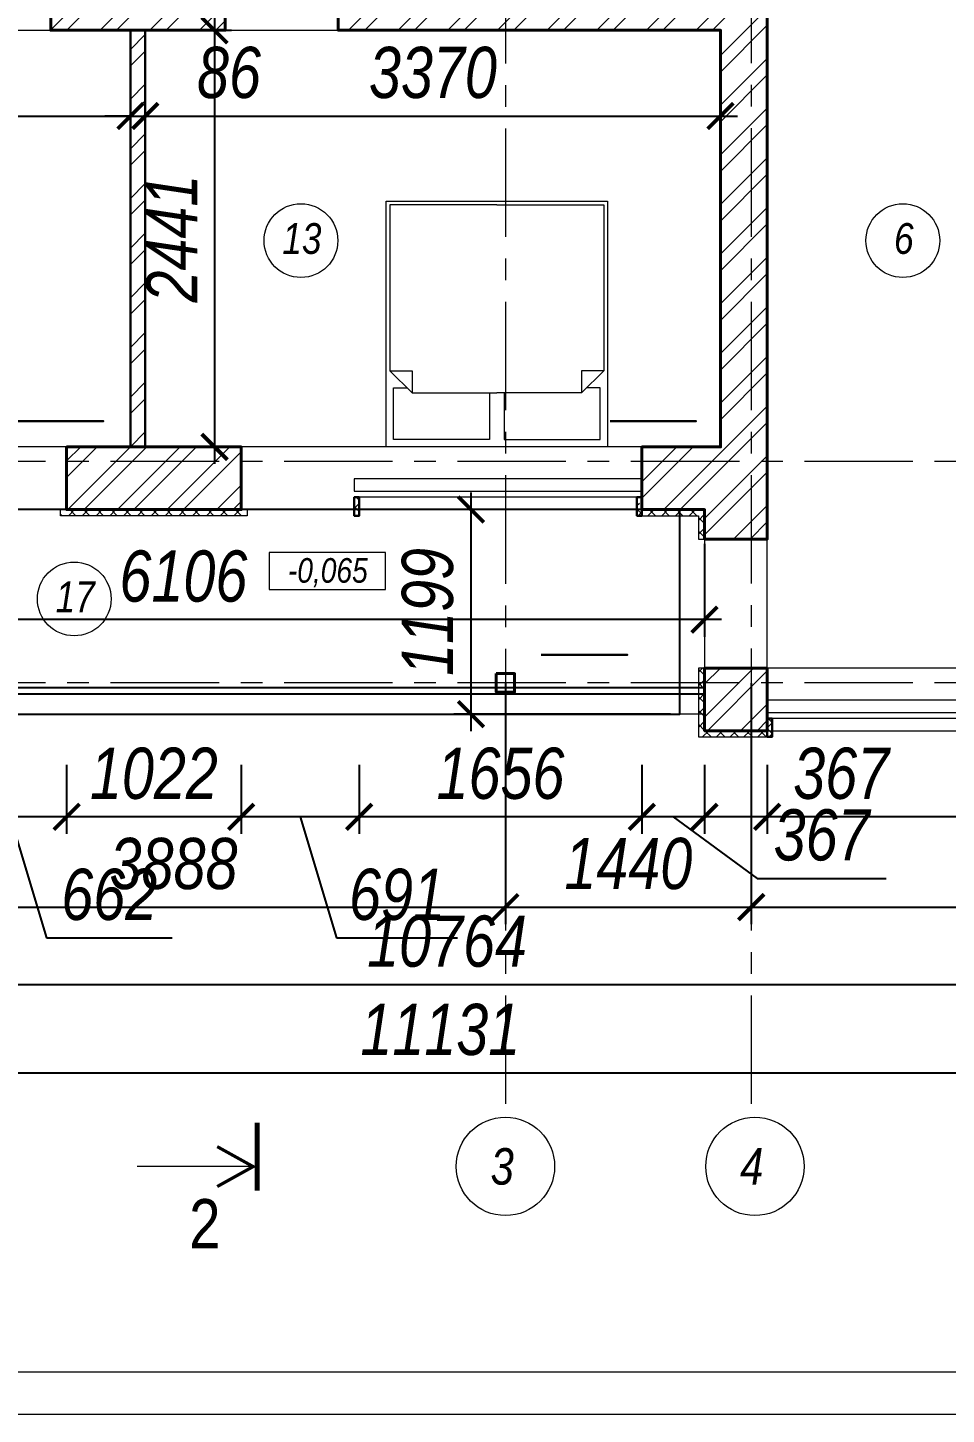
# Model space of a CAD drawing. Header units: millimetres. Extents: x 1582001 to 3303937, y 226471 to 491235.
# Drawn here: x 1701904 to 1707285, y 439948 to 448071 of the extents above; entities that cross this region are included whole.
import ezdxf
from ezdxf.enums import TextEntityAlignment as Align

# ---------------------------------------------------------------- set-up
doc = ezdxf.new("R2010")
doc.units = ezdxf.units.MM
doc.linetypes.add('CENTER', pattern=[50.8, 31.75, -6.35, 6.35, -6.35])
doc.linetypes.add('DASHDOT', pattern=[25.4, 12.7, -6.35, 0, -6.35])
doc.layers.get('Defpoints').update_dxf_attribs({"color": 255, "lineweight": 30})
doc.layers.add('900Сл Non-Print', color=235, linetype='Continuous', lineweight=5, plot=False)
for name, color, linetype, lineweight in [('Text', 212, 'Continuous', 25), ('Интерьер - Мебель_Ном_пера__1', 7, 'Continuous', 13), ('Кирпич', 253, 'Continuous', 9), ('Кровля', 232, 'Continuous', 25), ('Лестница', 74, 'Continuous', 25), ('Маркировка', 253, 'Continuous', 18), ('Оборудование', 89, 'Continuous', 9), ('Окна', 4, 'Continuous', 18), ('Оси', 251, 'CENTER', 9), ('Отметки', 123, 'Continuous', 18), ('Перегородки', 202, 'Continuous', 30), ('Площади', 201, 'Continuous', 13), ('Размеры', 7, 'Continuous', 18), ('Стены несущие', 7, 'Continuous', 40), ('СТОЙКИ', 26, 'Continuous', 40), ('Утеплитель', 145, 'Continuous', 9)]:
    doc.layers.add(name, color=color, linetype=linetype, lineweight=lineweight)
doc.styles.add('-АР-', font='ARIALN.TTF', dxfattribs={"width": 0.98, "height": 300})
doc.styles.add('GOST 2.304', font='ARIALNI.TTF', dxfattribs={"width": 0.98, "height": 300})
doc.styles.get("Standard").update_dxf_attribs({"font": 'ARIALNI.TTF', "height": 300})
doc.styles.add('style', font='ARIALNI.TTF', dxfattribs={"width": 0.98, "height": 300})
doc.styles.add('стиль1', font='ARIALNI.TTF', dxfattribs={"width": 0.98, "height": 300})
doc.dimstyles.new('М100', dxfattribs={"dimtxt": 600, "dimasz": 150, "dimexe": 100, "dimexo": 200, "dimgap": 100, "dimtad": 1, "dimdec": 0, "dimtxsty": 'style', "dimblk": 'ARCHTICK', "dimcen": 150, "dimdle": 100, "dimclrt": 256, "dimadec": 0, "dimazin": 0, "dimtfac": 1, "dimtdec": 0, "dimtmove": 1, "dimatfit": 3, "dimldrblk": 'NONE', "dimfxl": 0, "dimarcsym": 0})
pattern_1 = [(45, (-10215.04, -115358.71), (-44.90128, 44.90128), []), (135, (-10215.04, -115358.71), (-44.90128, -44.90128), [])]

# ---------------------------------------------------------------- blocks, each defined once
blk = doc.blocks.new('*U40')
at = {"layer": '900Сл Non-Print'}
blk.add_lwpolyline([(0, 0), (823, 0), (1570, 0), (2475, 0), (4560, 0), (4560, -891), (4560, -1338), (4560, -1710), (4560, -2200), (4560, -6740), (1683, -6740), (1050, -6740), (0, -6740), (0, -4290), (0, -2600), (0, -500), (0, -350), (0, -150), (0, 0)], dxfattribs=at)
at = {"layer": 'Кровля'}
blk.add_lwpolyline([(3639, -6500), (4339, -6500), (4339, -6500), (3639, -6500)], close=True, dxfattribs=at)
at = {"layer": 'Text', "flags": 2}
blk.add_attdef('ПЛОЩАДЬ', (3689, -6450), '', height=175, dxfattribs=at)
blk = doc.blocks.new('_ArchTick')
at = {"color": 0, "linetype": 'ByBlock', "const_width": 0.15}
blk.add_lwpolyline([(-0.5, -0.5), (0.5, 0.5)], dxfattribs=at)
blk = doc.blocks.new('*D2180')
at = {"layer": 'Defpoints', "color": 0, "lineweight": -3, "transparency": 16777216}
for p in [(1704702.6, 444431.9), (1706142.6, 444431.9), (1706142.6, 442919.9)]:
    blk.add_point(p, dxfattribs=at)
at = {"layer": 'Размеры', "color": 0, "lineweight": -2, "transparency": 16777216}
for p, q in [((1704702.6, 444231.9), (1704702.6, 442819.9)), ((1706142.6, 444231.9), (1706142.6, 442819.9)), ((1704602.6, 442919.9), (1706242.6, 442919.9))]:
    blk.add_line(p, q, dxfattribs=at)
at = {"layer": 'Размеры', "color": 0, "lineweight": -2, "transparency": 16777216, "xscale": 150, "yscale": 150, "zscale": 150, "rotation": 180}
blk.add_blockref('_ArchTick', (1704702.6, 442919.9), dxfattribs=at)
at = {"layer": 'Размеры', "color": 0, "lineweight": -2, "transparency": 16777216, "xscale": 150, "yscale": 150, "zscale": 150}
blk.add_blockref('_ArchTick', (1706142.6, 442919.9), dxfattribs=at)
at = {"layer": 'Размеры', "transparency": 16777216, "insert": (1705422.6, 443173), "char_height": 300, "attachment_point": 5, "style": 'style'}
blk.add_mtext('1440', dxfattribs=at)
blk = doc.blocks.new('_None')
blk = doc.blocks.new('*D2216')
at = {"layer": 'Defpoints', "color": 0, "lineweight": -3, "transparency": 16777216}
for p in [(1700814.6, 444712.7), (1704702.6, 444431.9), (1704702.6, 442919.9)]:
    blk.add_point(p, dxfattribs=at)
at = {"layer": 'Размеры', "color": 0, "lineweight": -2, "transparency": 16777216}
for p, q in [((1700814.6, 444512.7), (1700814.6, 442819.9)), ((1704702.6, 444231.9), (1704702.6, 442819.9)), ((1700714.6, 442919.9), (1704802.6, 442919.9))]:
    blk.add_line(p, q, dxfattribs=at)
at = {"layer": 'Размеры', "color": 0, "lineweight": -2, "transparency": 16777216, "xscale": 150, "yscale": 150, "zscale": 150, "rotation": 180}
blk.add_blockref('_ArchTick', (1700814.6, 442919.9), dxfattribs=at)
at = {"layer": 'Размеры', "color": 0, "lineweight": -2, "transparency": 16777216, "xscale": 150, "yscale": 150, "zscale": 150}
blk.add_blockref('_ArchTick', (1704702.6, 442919.9), dxfattribs=at)
at = {"layer": 'Размеры', "transparency": 16777216, "insert": (1702758.6, 443173), "char_height": 300, "attachment_point": 5, "style": 'style'}
blk.add_mtext('3888', dxfattribs=at)
blk = doc.blocks.new('*D2217')
at = {"layer": 'Defpoints', "color": 0, "lineweight": -3, "transparency": 16777216}
for p in [(1706142.6, 444431.9), (1709742.6, 444431.9), (1709742.6, 442919.9)]:
    blk.add_point(p, dxfattribs=at)
at = {"layer": 'Размеры', "color": 0, "lineweight": -2, "transparency": 16777216}
for p, q in [((1706142.6, 444231.9), (1706142.6, 442819.9)), ((1709742.6, 444231.9), (1709742.6, 442819.9)), ((1706042.6, 442919.9), (1709842.6, 442919.9))]:
    blk.add_line(p, q, dxfattribs=at)
at = {"layer": 'Размеры', "color": 0, "lineweight": -2, "transparency": 16777216, "xscale": 150, "yscale": 150, "zscale": 150, "rotation": 180}
blk.add_blockref('_ArchTick', (1706142.6, 442919.9), dxfattribs=at)
at = {"layer": 'Размеры', "color": 0, "lineweight": -2, "transparency": 16777216, "xscale": 150, "yscale": 150, "zscale": 150}
blk.add_blockref('_ArchTick', (1709742.6, 442919.9), dxfattribs=at)
at = {"layer": 'Размеры', "transparency": 16777216, "insert": (1707942.6, 443173), "char_height": 300, "attachment_point": 5, "style": 'style'}
blk.add_mtext('3600', dxfattribs=at)
blk = doc.blocks.new('*D2218')
at = {"layer": 'Defpoints', "color": 0, "lineweight": -3, "transparency": 16777216}
for p in [(1698978.6, 444431.9), (1709742.6, 444431.9), (1698978.6, 442464.9)]:
    blk.add_point(p, dxfattribs=at)
at = {"layer": 'Размеры', "color": 0, "lineweight": -2, "transparency": 16777216}
for p, q in [((1698978.6, 444231.9), (1698978.6, 442364.9)), ((1709742.6, 444231.9), (1709742.6, 442364.9)), ((1709842.6, 442464.9), (1698878.6, 442464.9))]:
    blk.add_line(p, q, dxfattribs=at)
at = {"layer": 'Размеры', "color": 0, "lineweight": -2, "transparency": 16777216, "xscale": 150, "yscale": 150, "zscale": 150, "rotation": 180}
blk.add_blockref('_ArchTick', (1698978.6, 442464.9), dxfattribs=at)
at = {"layer": 'Размеры', "color": 0, "lineweight": -2, "transparency": 16777216, "xscale": 150, "yscale": 150, "zscale": 150}
blk.add_blockref('_ArchTick', (1709742.6, 442464.9), dxfattribs=at)
at = {"layer": 'Размеры', "transparency": 16777216, "insert": (1704360.6, 442718.1), "char_height": 300, "attachment_point": 5, "style": 'style'}
blk.add_mtext('10764', dxfattribs=at)
blk = doc.blocks.new('*D2220')
at = {"layer": 'Defpoints', "color": 0, "lineweight": -3, "transparency": 16777216}
for p in [(1698755.4, 444431.9), (1709886.6, 443952.5), (1709886.6, 441947.8)]:
    blk.add_point(p, dxfattribs=at)
at = {"layer": 'Размеры', "color": 0, "lineweight": -2, "transparency": 16777216}
for p, q in [((1698755.4, 444231.9), (1698755.4, 441847.8)), ((1709886.6, 443752.5), (1709886.6, 441847.8)), ((1698655.4, 441947.8), (1709986.6, 441947.8))]:
    blk.add_line(p, q, dxfattribs=at)
at = {"layer": 'Размеры', "color": 0, "lineweight": -2, "transparency": 16777216, "xscale": 150, "yscale": 150, "zscale": 150, "rotation": 180}
blk.add_blockref('_ArchTick', (1698755.4, 441947.8), dxfattribs=at)
at = {"layer": 'Размеры', "color": 0, "lineweight": -2, "transparency": 16777216, "xscale": 150, "yscale": 150, "zscale": 150}
blk.add_blockref('_ArchTick', (1709886.6, 441947.8), dxfattribs=at)
at = {"layer": 'Размеры', "transparency": 16777216, "insert": (1704321, 442200.9), "char_height": 300, "attachment_point": 5, "style": 'style'}
blk.add_mtext('11131', dxfattribs=at)
blk = doc.blocks.new('*U12')
h = blk.add_hatch()
h.set_pattern_fill('ANSI37', color=256, scale=20, angle=360, style=0)
h.set_pattern_definition(pattern_1)
h.paths.add_polyline_path([(40, -50), (40, 50), (0, 50), (0, -50)])
h = blk.add_hatch()
h.set_pattern_fill('ANSI37', color=256, scale=20, angle=360, style=0)
h.set_pattern_definition([(45, (-8475.04, -115358.71), (-44.90128, 44.90128), []), (135, (-8475.04, -115358.71), (-44.90128, -44.90128), [])])
h.paths.add_polyline_path([(2300, -50), (2340, -50), (2340, 100), (2300, 100)])
for points in [[(0, 250), (2340, 250), (2340, 150), (0, 150)], [(0, 100), (2340, 100), (2340, 0), (0, 0)]]:
    blk.add_lwpolyline(points, close=True)
at = {"layer": 'Утеплитель', "lineweight": 30}
for points in [[(0, 100), (40, 100), (40, -50), (0, -50)], [(2300, 100), (2340, 100), (2340, -50), (2300, -50)]]:
    blk.add_lwpolyline(points, close=True, dxfattribs=at)
blk = doc.blocks.new('*U13')
h = blk.add_hatch()
h.set_pattern_fill('ANSI37', color=256, scale=20, angle=360, style=0)
h.set_pattern_definition(pattern_1)
h.paths.add_polyline_path([(40, -50), (40, 50), (0, 50), (0, -50)])
h = blk.add_hatch()
h.set_pattern_fill('ANSI37', color=256, scale=20, angle=360, style=0)
h.set_pattern_definition([(45, (-6255.04, -115358.71), (-44.90128, 44.90128), []), (135, (-6255.04, -115358.71), (-44.90128, -44.90128), [])])
h.paths.add_polyline_path([(4520, -50), (4560, -50), (4560, 100), (4520, 100)])
for points in [[(0, 250), (4560, 250), (4560, 150), (0, 150)], [(0, 100), (4560, 100), (4560, 0), (0, 0)]]:
    blk.add_lwpolyline(points, close=True)
at = {"layer": 'Утеплитель', "lineweight": 30}
for points in [[(0, 100), (40, 100), (40, -50), (0, -50)], [(4520, 100), (4560, 100), (4560, -50), (4520, -50)]]:
    blk.add_lwpolyline(points, close=True, dxfattribs=at)
blk = doc.blocks.new('*D2232')
at = {"layer": 'Defpoints', "color": 0, "lineweight": -3, "transparency": 16777216}
for p in [(1706236.2, 443952.5), (1709519.4, 443952.5), (1706236.2, 443448.5)]:
    blk.add_point(p, dxfattribs=at)
at = {"layer": 'Размеры', "color": 0, "lineweight": -2, "transparency": 16777216}
for p, q in [((1706236.2, 443752.5), (1706236.2, 443348.5)), ((1709519.4, 443752.5), (1709519.4, 443348.5)), ((1709619.4, 443448.5), (1706136.2, 443448.5))]:
    blk.add_line(p, q, dxfattribs=at)
at = {"layer": 'Размеры', "color": 0, "lineweight": -2, "transparency": 16777216, "xscale": 150, "yscale": 150, "zscale": 150, "rotation": 180}
blk.add_blockref('_ArchTick', (1706236.2, 443448.5), dxfattribs=at)
at = {"layer": 'Размеры', "color": 0, "lineweight": -2, "transparency": 16777216, "xscale": 150, "yscale": 150, "zscale": 150}
blk.add_blockref('_ArchTick', (1709519.4, 443448.5), dxfattribs=at)
at = {"layer": 'Размеры', "transparency": 16777216, "insert": (1707877.8, 443701.7), "char_height": 300, "attachment_point": 5, "style": 'style'}
blk.add_mtext('3283', dxfattribs=at)
blk = doc.blocks.new('*D2233')
at = {"layer": 'Defpoints', "color": 0, "lineweight": -3, "transparency": 16777216}
for p in [(1705869, 443952.5), (1706236.2, 443952.5), (1705869, 443448.5)]:
    blk.add_point(p, dxfattribs=at)
at = {"layer": 'Размеры', "color": 0, "lineweight": -2, "transparency": 16777216}
for p, q in [((1705869, 443752.5), (1705869, 443348.5)), ((1706236.2, 443752.5), (1706236.2, 443348.5)), ((1706336.2, 443448.5), (1705769, 443448.5))]:
    blk.add_line(p, q, dxfattribs=at)
at = {"layer": 'Размеры', "color": 0, "lineweight": -2, "transparency": 16777216, "xscale": 150, "yscale": 150, "zscale": 150, "rotation": 180}
blk.add_blockref('_ArchTick', (1705869, 443448.5), dxfattribs=at)
at = {"layer": 'Размеры', "color": 0, "lineweight": -2, "transparency": 16777216, "xscale": 150, "yscale": 150, "zscale": 150}
blk.add_blockref('_ArchTick', (1706236.2, 443448.5), dxfattribs=at)
at = {"layer": 'Размеры', "transparency": 16777216, "insert": (1706669.5, 443701.7), "char_height": 300, "attachment_point": 5, "style": 'style'}
blk.add_mtext('367', dxfattribs=at)
blk = doc.blocks.new('*D2234')
at = {"layer": 'Defpoints', "color": 0, "lineweight": -3, "transparency": 16777216}
for p in [(1705501.8, 443952.5), (1705869, 443952.5), (1705501.8, 443448.5)]:
    blk.add_point(p, dxfattribs=at)
at = {"layer": 'Размеры', "color": 0, "lineweight": -2, "transparency": 16777216}
for p, q in [((1705501.8, 443752.5), (1705501.8, 443348.5)), ((1705869, 443752.5), (1705869, 443348.5)), ((1705969, 443448.5), (1705401.8, 443448.5)), ((1705685.4, 443448.5), (1706176.4, 443087.5)), ((1706176.4, 443087.5), (1706933.3, 443087.5))]:
    blk.add_line(p, q, dxfattribs=at)
at = {"layer": 'Размеры', "color": 0, "lineweight": -2, "transparency": 16777216, "xscale": 150, "yscale": 150, "zscale": 150, "rotation": 180}
blk.add_blockref('_ArchTick', (1705501.8, 443448.5), dxfattribs=at)
at = {"layer": 'Размеры', "color": 0, "lineweight": -2, "transparency": 16777216, "xscale": 150, "yscale": 150, "zscale": 150}
blk.add_blockref('_ArchTick', (1705869, 443448.5), dxfattribs=at)
at = {"layer": 'Размеры', "transparency": 16777216, "insert": (1706554.9, 443340.7), "char_height": 300, "attachment_point": 5, "style": 'style'}
blk.add_mtext('367', dxfattribs=at)
blk = doc.blocks.new('*D2192')
at = {"layer": 'Defpoints', "color": 0, "lineweight": -3, "transparency": 16777216}
for p in [(1703845.8, 443952.5), (1705501.8, 443952.5), (1703845.8, 443448.5)]:
    blk.add_point(p, dxfattribs=at)
at = {"layer": 'Размеры', "color": 0, "lineweight": -2, "transparency": 16777216}
for p, q in [((1703845.8, 443752.5), (1703845.8, 443348.5)), ((1705501.8, 443752.5), (1705501.8, 443348.5)), ((1705601.8, 443448.5), (1703745.8, 443448.5))]:
    blk.add_line(p, q, dxfattribs=at)
at = {"layer": 'Размеры', "color": 0, "lineweight": -2, "transparency": 16777216, "xscale": 150, "yscale": 150, "zscale": 150, "rotation": 180}
blk.add_blockref('_ArchTick', (1703845.8, 443448.5), dxfattribs=at)
at = {"layer": 'Размеры', "color": 0, "lineweight": -2, "transparency": 16777216, "xscale": 150, "yscale": 150, "zscale": 150}
blk.add_blockref('_ArchTick', (1705501.8, 443448.5), dxfattribs=at)
at = {"layer": 'Размеры', "transparency": 16777216, "insert": (1704673.8, 443701.7), "char_height": 300, "attachment_point": 5, "style": 'style'}
blk.add_mtext('1656', dxfattribs=at)
blk = doc.blocks.new('*D2235')
at = {"layer": 'Defpoints', "color": 0, "lineweight": -3, "transparency": 16777216}
for p in [(1703154.6, 443952.5), (1703845.8, 443952.5), (1703154.6, 443448.5)]:
    blk.add_point(p, dxfattribs=at)
at = {"layer": 'Размеры', "color": 0, "lineweight": -2, "transparency": 16777216}
for p, q in [((1703154.6, 443752.5), (1703154.6, 443348.5)), ((1703845.8, 443752.5), (1703845.8, 443348.5)), ((1703945.8, 443448.5), (1703054.6, 443448.5)), ((1703500.2, 443448.5), (1703713.1, 442739)), ((1703713.1, 442739), (1704421.7, 442739))]:
    blk.add_line(p, q, dxfattribs=at)
at = {"layer": 'Размеры', "color": 0, "lineweight": -2, "transparency": 16777216, "xscale": 150, "yscale": 150, "zscale": 150, "rotation": 180}
blk.add_blockref('_ArchTick', (1703154.6, 443448.5), dxfattribs=at)
at = {"layer": 'Размеры', "color": 0, "lineweight": -2, "transparency": 16777216, "xscale": 150, "yscale": 150, "zscale": 150}
blk.add_blockref('_ArchTick', (1703845.8, 443448.5), dxfattribs=at)
at = {"layer": 'Размеры', "transparency": 16777216, "insert": (1704067.4, 442992.2), "char_height": 300, "attachment_point": 5, "style": 'style'}
blk.add_mtext('691', dxfattribs=at)
blk = doc.blocks.new('*D2193')
at = {"layer": 'Defpoints', "color": 0, "lineweight": -3, "transparency": 16777216}
for p in [(1702132.2, 443952.5), (1703154.6, 443952.5), (1702132.2, 443448.5)]:
    blk.add_point(p, dxfattribs=at)
at = {"layer": 'Размеры', "color": 0, "lineweight": -2, "transparency": 16777216}
for p, q in [((1702132.2, 443752.5), (1702132.2, 443348.5)), ((1703154.6, 443752.5), (1703154.6, 443348.5)), ((1703254.6, 443448.5), (1702032.2, 443448.5))]:
    blk.add_line(p, q, dxfattribs=at)
at = {"layer": 'Размеры', "color": 0, "lineweight": -2, "transparency": 16777216, "xscale": 150, "yscale": 150, "zscale": 150, "rotation": 180}
blk.add_blockref('_ArchTick', (1702132.2, 443448.5), dxfattribs=at)
at = {"layer": 'Размеры', "color": 0, "lineweight": -2, "transparency": 16777216, "xscale": 150, "yscale": 150, "zscale": 150}
blk.add_blockref('_ArchTick', (1703154.6, 443448.5), dxfattribs=at)
at = {"layer": 'Размеры', "transparency": 16777216, "insert": (1702643.4, 443701.7), "char_height": 300, "attachment_point": 5, "style": 'style'}
blk.add_mtext('1022', dxfattribs=at)
blk = doc.blocks.new('*D2236')
at = {"layer": 'Defpoints', "color": 0, "lineweight": -3, "transparency": 16777216}
for p in [(1701469.8, 443952.5), (1702132.2, 443952.5), (1701469.8, 443448.5)]:
    blk.add_point(p, dxfattribs=at)
at = {"layer": 'Размеры', "color": 0, "lineweight": -2, "transparency": 16777216}
for p, q in [((1701469.8, 443752.5), (1701469.8, 443348.5)), ((1702132.2, 443752.5), (1702132.2, 443348.5)), ((1702232.2, 443448.5), (1701369.8, 443448.5)), ((1701801, 443448.5), (1702013.9, 442739)), ((1702013.9, 442739), (1702749.7, 442739))]:
    blk.add_line(p, q, dxfattribs=at)
at = {"layer": 'Размеры', "color": 0, "lineweight": -2, "transparency": 16777216, "xscale": 150, "yscale": 150, "zscale": 150, "rotation": 180}
blk.add_blockref('_ArchTick', (1701469.8, 443448.5), dxfattribs=at)
at = {"layer": 'Размеры', "color": 0, "lineweight": -2, "transparency": 16777216, "xscale": 150, "yscale": 150, "zscale": 150}
blk.add_blockref('_ArchTick', (1702132.2, 443448.5), dxfattribs=at)
at = {"layer": 'Размеры', "transparency": 16777216, "insert": (1702381.8, 442992.2), "char_height": 300, "attachment_point": 5, "style": 'style'}
blk.add_mtext('662', dxfattribs=at)
blk = doc.blocks.new('R-L')
at = {"color": 0, "linetype": 'Continuous'}
blk.add_line((0, 0), (0, -15), dxfattribs=at)
for points, const_width in [([(-3, 0), (5.5, 0)], 0.6), ([(-2.5, -5), (0, -0.5), (2.5, -5)], 0.4)]:
    blk.add_lwpolyline(points, dxfattribs=dict(at, const_width=const_width))
blk = doc.blocks.new('*U41')
at = {"layer": '900Сл Non-Print'}
blk.add_lwpolyline([(0, 0), (823, 0), (1130, 0), (1440, 0), (1635, 0), (1830, 0), (4700, 0), (4700, -411), (4700, -2220), (4700, -3390), (3068, -3390), (2109, -3390), (1411, -3390), (385, -3390), (0, -3390), (0, -500), (0, -350), (0, -150), (0, 0)], dxfattribs=at)
at = {"layer": 'Кровля'}
blk.add_lwpolyline([(3781, -3180), (4481, -3180), (4481, -3180), (3781, -3180)], close=True, dxfattribs=at)
at = {"layer": 'Text', "flags": 2}
blk.add_attdef('ПЛОЩАДЬ', (3831, -3130), '', height=175, dxfattribs=at)
blk = doc.blocks.new('*U42')
at = {"layer": '900Сл Non-Print'}
blk.add_lwpolyline([(0, 0), (823, 0), (1130, 0), (1440, 0), (1635, 0), (1830, 0), (4680, 0), (4680, -411), (4680, -2220), (4680, -3390), (3068, -3390), (2109, -3390), (1411, -3390), (385, -3390), (0, -3390), (0, -500), (0, -350), (0, -150), (0, 0)], dxfattribs=at)
at = {"layer": 'Кровля'}
blk.add_lwpolyline([(3781, -3180), (4481, -3180), (4481, -3180), (3781, -3180)], close=True, dxfattribs=at)
at = {"layer": 'Text', "flags": 2}
blk.add_attdef('ПЛОЩАДЬ', (3831, -3130), '', height=175, dxfattribs=at)
blk = doc.blocks.new('*U45')
at = {"layer": '900Сл Non-Print'}
blk.add_lwpolyline([(0, 0), (823, 0), (1130, 0), (1440, 0), (1635, 0), (1830, 0), (3910, 0), (8480, 0), (8480, -240), (8480, -1665), (2170, -1665), (1440, -1665), (1050, -1665), (1050, -1500), (0, -1500), (0, -500), (0, -350), (0, -150), (0, 0)], dxfattribs=at)
at = {"layer": 'Кровля'}
blk.add_lwpolyline([(7152, -1183), (7852, -1183), (7852, -1183), (7152, -1183)], close=True, dxfattribs=at)
at = {"layer": 'Text', "flags": 2}
blk.add_attdef('ПЛОЩАДЬ', (7202, -1133), '', height=175, dxfattribs=at)
blk = doc.blocks.new('Кровать двуспальная 02 11')
at = {"layer": 'Интерьер - Мебель_Ном_пера__1', "linetype": 'Continuous'}
for p, q in [((1800, 2000), (0, 2000)), ((0, 2000), (0, 0)), ((840, 1940), (60, 1940)), ((60, 1940), (60, 1520)), ((840, 1560), (840, 1940)), ((960, 1560), (960, 1940)), ((960, 1940), (1740, 1940)), ((1740, 1940), (1740, 1520)), ((1800, 0), (1800, 2000)), ((210, 1560), (30, 1380)), ((60, 1520), (170, 1520)), ((210, 1380), (210, 1560)), ((210, 1560), (900, 1560)), ((1590, 1560), (900, 1560)), ((1590, 1380), (1590, 1560)), ((1590, 1560), (1770, 1380)), ((1740, 1520), (1630, 1520)), ((30, 30), (30, 1380)), ((30, 1380), (210, 1380)), ((1770, 1380), (1590, 1380)), ((1770, 30), (1770, 1380)), ((0, 0), (1800, 0)), ((900, 30), (30, 30)), ((900, 30), (1770, 30))]:
    blk.add_line(p, q, dxfattribs=at)
blk = doc.blocks.new('*D2286')
at = {"layer": 'Defpoints', "color": 0, "lineweight": -3, "transparency": 16777216}
for p in [(1699122.6, 448056.5), (1702506.6, 448056.5), (1702506.6, 447554.2)]:
    blk.add_point(p, dxfattribs=at)
at = {"layer": 'Размеры', "color": 0, "lineweight": -2, "transparency": 16777216}
for p, q in [((1699122.6, 447856.5), (1699122.6, 447454.2)), ((1702506.6, 447856.5), (1702506.6, 447454.2)), ((1699022.6, 447554.2), (1702606.6, 447554.2))]:
    blk.add_line(p, q, dxfattribs=at)
at = {"layer": 'Размеры', "color": 0, "lineweight": -2, "transparency": 16777216, "xscale": 150, "yscale": 150, "zscale": 150, "rotation": 180}
blk.add_blockref('_ArchTick', (1699122.6, 447554.2), dxfattribs=at)
at = {"layer": 'Размеры', "color": 0, "lineweight": -2, "transparency": 16777216, "xscale": 150, "yscale": 150, "zscale": 150}
blk.add_blockref('_ArchTick', (1702506.6, 447554.2), dxfattribs=at)
at = {"layer": 'Размеры', "transparency": 16777216, "insert": (1700675.8, 447807.4), "char_height": 300, "attachment_point": 5, "style": 'style'}
blk.add_mtext('3384', dxfattribs=at)
blk = doc.blocks.new('*D2287')
at = {"layer": 'Defpoints', "color": 0, "lineweight": -3, "transparency": 16777216}
for p in [(1702506.6, 448056.5), (1702593, 448056.5), (1702593, 447554.2)]:
    blk.add_point(p, dxfattribs=at)
at = {"layer": 'Размеры', "color": 0, "lineweight": -2, "transparency": 16777216}
for p, q in [((1702506.6, 447856.5), (1702506.6, 447454.2)), ((1702593, 447856.5), (1702593, 447454.2)), ((1702506.6, 447554.2), (1702356.6, 447554.2)), ((1702506.6, 447554.2), (1702593, 447554.2)), ((1702593, 447554.2), (1702743, 447554.2))]:
    blk.add_line(p, q, dxfattribs=at)
at = {"layer": 'Размеры', "color": 0, "lineweight": -2, "transparency": 16777216, "xscale": 150, "yscale": 150, "zscale": 150}
blk.add_blockref('_ArchTick', (1702506.6, 447554.2), dxfattribs=at)
at = {"layer": 'Размеры', "color": 0, "lineweight": -2, "transparency": 16777216, "xscale": 150, "yscale": 150, "zscale": 150, "rotation": 180}
blk.add_blockref('_ArchTick', (1702593, 447554.2), dxfattribs=at)
at = {"layer": 'Размеры', "transparency": 16777216, "insert": (1703083.2, 447807.4), "char_height": 300, "attachment_point": 5, "style": 'style'}
blk.add_mtext('86', dxfattribs=at)
blk = doc.blocks.new('*D2288')
at = {"layer": 'Defpoints', "color": 0, "lineweight": -3, "transparency": 16777216}
for p in [(1702593, 448056.5), (1705962.6, 448056.5), (1705962.6, 447554.2)]:
    blk.add_point(p, dxfattribs=at)
at = {"layer": 'Размеры', "color": 0, "lineweight": -2, "transparency": 16777216}
for p, q in [((1702593, 447856.5), (1702593, 447454.2)), ((1705962.6, 447856.5), (1705962.6, 447454.2)), ((1702493, 447554.2), (1706062.6, 447554.2))]:
    blk.add_line(p, q, dxfattribs=at)
at = {"layer": 'Размеры', "color": 0, "lineweight": -2, "transparency": 16777216, "xscale": 150, "yscale": 150, "zscale": 150, "rotation": 180}
blk.add_blockref('_ArchTick', (1702593, 447554.2), dxfattribs=at)
at = {"layer": 'Размеры', "color": 0, "lineweight": -2, "transparency": 16777216, "xscale": 150, "yscale": 150, "zscale": 150}
blk.add_blockref('_ArchTick', (1705962.6, 447554.2), dxfattribs=at)
at = {"layer": 'Размеры', "transparency": 16777216, "insert": (1704277.8, 447807.4), "char_height": 300, "attachment_point": 5, "style": 'style'}
blk.add_mtext('3370', dxfattribs=at)
blk = doc.blocks.new('*D2297')
at = {"layer": 'Defpoints', "color": 0, "lineweight": -3, "transparency": 16777216}
for p in [(1702593, 448056.5), (1702593, 445615.7), (1702998.6, 445615.7)]:
    blk.add_point(p, dxfattribs=at)
at = {"layer": 'Размеры', "color": 0, "lineweight": -2, "transparency": 16777216}
for p, q in [((1702998.6, 448156.5), (1702998.6, 445515.7)), ((1702793, 448056.5), (1703098.6, 448056.5)), ((1702793, 445615.7), (1703098.6, 445615.7))]:
    blk.add_line(p, q, dxfattribs=at)
at = {"layer": 'Размеры', "color": 0, "lineweight": -2, "transparency": 16777216, "xscale": 150, "yscale": 150, "zscale": 150}
for p, rotation in [((1702998.6, 448056.5), 90), ((1702998.6, 445615.7), 270)]:
    blk.add_blockref('_ArchTick', p, dxfattribs=dict(at, rotation=rotation))
at = {"layer": 'Размеры', "transparency": 16777216, "insert": (1702748, 446836.1), "char_height": 300, "attachment_point": 5, "rotation": 90, "style": 'style'}
blk.add_mtext('2441', dxfattribs=at)
blk = doc.blocks.new('*D2213')
at = {"layer": 'Defpoints', "color": 0, "lineweight": -3, "transparency": 16777216}
for p in [(1699763.4, 445248.5), (1705869, 445248.5), (1699763.4, 444603.8)]:
    blk.add_point(p, dxfattribs=at)
at = {"layer": 'Размеры', "color": 0, "lineweight": -2, "transparency": 16777216}
for p, q in [((1699763.4, 445048.5), (1699763.4, 444503.8)), ((1705869, 445048.5), (1705869, 444503.8)), ((1705969, 444603.8), (1699663.4, 444603.8))]:
    blk.add_line(p, q, dxfattribs=at)
at = {"layer": 'Размеры', "color": 0, "lineweight": -2, "transparency": 16777216, "xscale": 150, "yscale": 150, "zscale": 150, "rotation": 180}
blk.add_blockref('_ArchTick', (1699763.4, 444603.8), dxfattribs=at)
at = {"layer": 'Размеры', "color": 0, "lineweight": -2, "transparency": 16777216, "xscale": 150, "yscale": 150, "zscale": 150}
blk.add_blockref('_ArchTick', (1705869, 444603.8), dxfattribs=at)
at = {"layer": 'Размеры', "transparency": 16777216, "insert": (1702816.2, 444857), "char_height": 300, "attachment_point": 5, "style": 'style'}
blk.add_mtext('6106', dxfattribs=at)
blk = doc.blocks.new('*D2214')
at = {"layer": 'Defpoints', "color": 0, "lineweight": -3, "transparency": 16777216}
for p in [(1705869, 445248.5), (1704500.9, 444049.7), (1705869, 444049.7)]:
    blk.add_point(p, dxfattribs=at)
at = {"layer": 'Размеры', "color": 0, "lineweight": -2, "transparency": 16777216}
for p, q in [((1704500.9, 445348.5), (1704500.9, 443949.7)), ((1705669, 445248.5), (1704400.9, 445248.5)), ((1705669, 444049.7), (1704400.9, 444049.7))]:
    blk.add_line(p, q, dxfattribs=at)
at = {"layer": 'Размеры', "color": 0, "lineweight": -2, "transparency": 16777216, "xscale": 150, "yscale": 150, "zscale": 150}
for p, rotation in [((1704500.9, 445248.5), 90), ((1704500.9, 444049.7), 270)]:
    blk.add_blockref('_ArchTick', p, dxfattribs=dict(at, rotation=rotation))
at = {"layer": 'Размеры', "transparency": 16777216, "insert": (1704247.7, 444649.1), "char_height": 300, "attachment_point": 5, "rotation": 90, "style": 'style'}
blk.add_mtext('1199', dxfattribs=at)

msp = doc.modelspace()

# ---------------------------------------------------------------- hatches: boundary and pattern name
at = {"layer": 'Кирпич'}
h = msp.add_hatch(dxfattribs=at)
h.set_pattern_fill('ANSI32', color=256, scale=21.6, style=0)
h.set_pattern_definition([(45, (651821.04, 235806.46), (-145.48015, 145.48015), []), (45, (651918.03, 235806.46), (-145.48015, 145.48015), [])])
h.paths.add_polyline_path([(1700533.8, 450209.3), (1700533.8, 450256.1), (1700901, 450256.1), (1700901, 449842.1), (1699122.6, 449842.1), (1699122.6, 448330.1), (1701376.2, 448330.1), (1701376.2, 448056.5), (1699122.6, 448056.5), (1699122.6, 445615.7), (1699785, 445615.7), (1699785, 445248.5), (1698755.4, 445248.5), (1698755.4, 450209.3)])
h.paths.add_polyline_path([(1700901, 449093.3), (1700814.6, 449093.3), (1700814.6, 449842.1), (1700901, 449842.1), (1700901, 449266.1), (1703716.2, 449266.1), (1703716.2, 450115.7), (1703802.6, 450115.7), (1703802.6, 449179.7), (1700901, 449179.7)])
h.paths.add_polyline_path([(1702038.6, 448330.1), (1703061, 448330.1), (1703061, 448056.5), (1702038.6, 448056.5)])
h.paths.add_polyline_path([(1702506.6, 448056.5), (1702593, 448056.5), (1702593, 445615.7), (1702506.6, 445615.7)])
h.paths.add_polyline_path([(1702132.2, 445615.7), (1703154.6, 445615.7), (1703154.6, 445248.5), (1702132.2, 445248.5)])
h.paths.add_polyline_path([(1705962.6, 448416.5), (1706236.2, 448416.5), (1706236.2, 445075.7), (1705869, 445075.7), (1705869, 445248.5), (1705501.8, 445248.5), (1705501.8, 445615.7), (1705962.6, 445615.7), (1705962.6, 448056.5), (1703723.4, 448056.5), (1703723.4, 448330.1), (1705962.6, 448330.1)])
h.paths.add_polyline_path([(1706236.2, 444319.7), (1705869, 444319.7), (1705869, 443952.5), (1706236.2, 443952.5)])
h.paths.add_polyline_path([(1705962.6, 450382.1), (1706236.2, 450382.1), (1706236.2, 449446.1), (1709519.4, 449446.1), (1709519.4, 450288.5), (1709886.6, 450288.5), (1709886.6, 447602.9), (1709519.4, 447602.9), (1709519.4, 449172.8), (1706236.2, 449172.8), (1706236.2, 449078.9), (1705962.6, 449078.9)])
h.paths.add_polyline_path([(1709519.4, 445910.9), (1709886.6, 445910.9), (1709886.6, 443952.5), (1709519.4, 443952.5)])
h.paths.add_polyline_path([(1705962.6, 451973.3), (1706236.2, 451973.3), (1706236.2, 451044.5), (1705962.6, 451044.5)])
h.paths.add_polyline_path([(1707085.8, 452729.3), (1707085.8, 451973.3), (1706236.2, 451973.3), (1706236.2, 451886.9), (1707733.8, 451886.9), (1707733.8, 451973.3), (1707172.2, 451973.3), (1707172.2, 452729.3)])
h.paths.add_polyline_path([(1709519.4, 453758.9), (1709886.6, 453758.9), (1709886.6, 451886.9), (1709519.4, 451886.9), (1709519.4, 452729.3), (1706992.2, 452729.3), (1706992.2, 453002.9), (1709519.4, 453002.9)])
h.paths.add_polyline_path([(1708864.2, 451973.3), (1709519.4, 451973.3), (1709519.4, 451886.9), (1708864.2, 451886.9)], flags=17)
h.paths.add_polyline_path([(1702312.2, 451145.3), (1702593, 451145.3), (1702593, 452729.3), (1702679.4, 452729.3), (1702679.4, 451145.3), (1702960.2, 451145.3), (1702960.2, 451058.9), (1702312.2, 451058.9)], flags=16)
h.paths.add_polyline_path([(1704465, 452729.3), (1704551.4, 452729.3), (1704551.4, 451058.9), (1703802.6, 451058.9), (1703802.6, 450778.1), (1703716.2, 450778.1), (1703716.2, 451058.9), (1703622.6, 451058.9), (1703622.6, 451145.3), (1704465, 451145.3)])
h.paths.add_polyline_path([(1700533.8, 453931.7), (1700901, 453931.7), (1700901, 453002.9), (1704465, 453002.9), (1704465, 453190.1), (1704645, 453190.1), (1704645, 453002.9), (1704925.8, 453002.9), (1704925.8, 452729.3), (1700901, 452729.3), (1700901, 451012.1), (1700533.8, 451012.1)])
h.paths.add_polyline_path([(1700901, 454687.7), (1700533.8, 454687.7), (1700533.8, 455242.1), (1701275.4, 455242.1), (1701275.4, 454874.9), (1700901, 454874.9)])
h.paths.add_polyline_path([(1702503, 454874.9), (1702683, 454874.9), (1702683, 453002.9), (1702503, 453002.9)])
h.paths.add_polyline_path([(1703158.2, 454874.9), (1702031.4, 454874.9), (1702031.4, 455242.1), (1703158.2, 455242.1)])
h.paths.add_polyline_path([(1706329.8, 453002.9), (1706329.8, 452729.3), (1705681.8, 452729.3), (1705681.8, 453002.9), (1705962.6, 453002.9), (1705962.6, 453946.1), (1705681.8, 453946.1), (1705681.8, 454313.3), (1705869, 454313.3), (1705869, 457402.1), (1706236.2, 457402.1), (1706236.2, 453002.9)])
h.paths.add_polyline_path([(1703914.2, 455242.1), (1704832.2, 455242.1), (1704832.2, 454313.3), (1704925.8, 454313.3), (1704925.8, 453946.1), (1704645, 453946.1), (1704645, 453852.5), (1704465, 453852.5), (1704465, 454874.9), (1703914.2, 454874.9)])
h.paths.add_polyline_path([(1709886.6, 457402.1), (1709519.4, 457402.1), (1709519.4, 455450.9), (1709886.6, 455450.9)])
h.paths.add_polyline_path([(1701649.8, 451145.3), (1700901, 451145.3), (1700901, 451058.9), (1701649.8, 451058.9)], flags=16)
h.paths.add_polyline_path([(1700814.6, 448430.9), (1700901, 448430.9), (1700901, 448330.1), (1700814.6, 448330.1)], flags=17)
at = {"layer": 'Утеплитель'}
h = msp.add_hatch(dxfattribs=at)
h.set_pattern_fill('ANSI37', color=256, scale=18, style=0)
h.set_pattern_definition([(45, (689622.68, 236066.24), (-40.4111525, 40.4111525), []), (135, (689622.68, 236066.24), (-40.4111525, -40.4111525), [])])
h.paths.add_polyline_path([(1700533.8, 454687.7), (1700497.8, 454687.7), (1700497.8, 455278.1), (1701275.4, 455278.1), (1701275.4, 455242.1), (1700533.8, 455242.1)])
h.paths.add_polyline_path([(1702031.4, 455242.1), (1703158.2, 455242.1), (1703158.2, 455278.1), (1702031.4, 455278.1)])
h.paths.add_polyline_path([(1703914.2, 455242.1), (1703914.2, 455278.1), (1704868.2, 455278.1), (1704868.2, 454349.3), (1704925.8, 454349.3), (1704925.8, 454313.3), (1704832.2, 454313.3), (1704832.2, 455242.1)])
h.paths.add_polyline_path([(1706236.2, 457402.1), (1706236.2, 457438.1), (1705833, 457438.1), (1705833, 454349.3), (1705681.8, 454349.3), (1705681.8, 454313.3), (1705869, 454313.3), (1705869, 457402.1)])
h.paths.add_polyline_path([(1709519.4, 457402.1), (1709519.4, 457438.1), (1709922.6, 457438.1), (1709922.6, 455450.9), (1709886.6, 455450.9), (1709886.6, 457402.1)])
h.paths.add_polyline_path([(1709886.6, 453758.9), (1709922.6, 453758.9), (1709922.6, 451886.9), (1709886.6, 451886.9)])
h.paths.add_polyline_path([(1709886.6, 450288.5), (1709922.6, 450288.5), (1709922.6, 447602.9), (1709886.6, 447602.9)])
h.paths.add_polyline_path([(1709519.4, 443952.5), (1709519.4, 443916.5), (1709922.6, 443916.5), (1709922.6, 445910.9), (1709886.6, 445910.9), (1709886.6, 443952.5)])
h.paths.add_polyline_path([(1705869, 444319.7), (1705833, 444319.7), (1705833, 443916.5), (1706236.2, 443916.5), (1706236.2, 443952.5), (1705869, 443952.5)])
h.paths.add_polyline_path([(1705501.8, 445248.5), (1705501.8, 445212.5), (1705833, 445212.5), (1705833, 445075.7), (1705869, 445075.7), (1705869, 445248.5)])
h.paths.add_polyline_path([(1702096.2, 445248.5), (1703190.6, 445248.5), (1703190.6, 445212.5), (1702096.2, 445212.5)])
h.paths.add_polyline_path([(1700533.8, 450256.1), (1700497.8, 450256.1), (1700497.8, 450245.3), (1698719.4, 450245.3), (1698719.4, 445212.5), (1699785, 445212.5), (1699785, 445248.5), (1698755.4, 445248.5), (1698755.4, 450209.3), (1700533.8, 450209.3)])
h.paths.add_polyline_path([(1700533.8, 453931.7), (1700497.8, 453931.7), (1700497.8, 451012.1), (1700533.8, 451012.1)])

# ---------------------------------------------------------------- linework, layer by layer
at = {"layer": 'Лестница'}
msp.add_lwpolyline([(1700519.4, 444168.5), (1700519.4, 444049.7), (1705725, 444049.7), (1705725, 445248.5), (1700483.4, 445248.5), (1700483.4, 444204.5)], dxfattribs=at)
msp.add_lwpolyline([(1699763.4, 444168.5), (1705869, 444168.5), (1705869, 444204.5), (1699763.4, 444204.5)], close=True, dxfattribs=at)
at = {"layer": 'Маркировка'}
for centre in [(1703504.6, 446824.3), (1707030.7, 446824.3), (1702176.6, 444725)]:
    msp.add_circle(centre, 216, dxfattribs=at)
at = {"layer": 'Оси', "ltscale": 20}
for p, q in [((1704702.6, 459673.3), (1704702.6, 441688.6)), ((1706142.6, 459674.1), (1706142.6, 441687.7)), ((1712169, 445529.3), (1696473, 445529.3)), ((1712169, 444233.3), (1696473, 444233.3))]:
    msp.add_line(p, q, dxfattribs=at)
at = {"layer": 'Оси', "linetype": 'DASHDOT', "ltscale": 50}
for p, q in [((1704702.6, 444350.7), (1704702.6, 444115.9)), ((1704829.8, 444233.3), (1704575.5, 444233.3))]:
    msp.add_line(p, q, dxfattribs=at)
at = {"layer": 'Оси', "color": 0, "linetype": 'ByBlock', "ltscale": 40}
for points in [[(1825275, 462496.4), (1694540.2, 462496.4), (1694540.2, 439948.4), (1825275, 439948.4)], [(1824989.2, 462226.4), (1694783.8, 462226.4), (1694783.8, 440196.7), (1824989.2, 440196.7)]]:
    msp.add_lwpolyline(points, close=True, dxfattribs=at)
at = {"layer": 'Оси', "linetype": 'Continuous', "ltscale": 100}
for centre in [(1704702.6, 441400.6), (1704702.6, 441400.6), (1706164.2, 441400.6), (1706164.2, 441400.6)]:
    msp.add_circle(centre, 288, dxfattribs=at)
at = {"layer": 'Отметки'}
msp.add_lwpolyline([(1703317.6, 444780.6), (1704000, 444780.6), (1704000, 444996.1), (1703317.6, 444996.1)], close=True, dxfattribs=at)
at = {"layer": 'Перегородки'}
msp.add_lwpolyline([(1702506.6, 448056.5), (1702593, 448056.5), (1702593, 445615.7), (1702506.6, 445615.7)], close=True, dxfattribs=at)
at = {"layer": 'Стены несущие'}
msp.add_lwpolyline([(1705962.6, 448416.5), (1706236.2, 448416.5), (1706236.2, 445075.7), (1705869, 445075.7), (1705869, 445248.5), (1705501.8, 445248.5), (1705501.8, 445615.7), (1705962.6, 445615.7), (1705962.6, 448056.5), (1703723.4, 448056.5), (1703723.4, 448330.1), (1705962.6, 448330.1), (1705962.6, 448416.5)], dxfattribs=at)
for points in [[(1702038.6, 448330.1), (1703061, 448330.1), (1703061, 448056.5), (1702038.6, 448056.5)], [(1702132.2, 445615.7), (1703154.6, 445615.7), (1703154.6, 445248.5), (1702132.2, 445248.5)], [(1706236.2, 444319.7), (1705869, 444319.7), (1705869, 443952.5), (1706236.2, 443952.5)]]:
    msp.add_lwpolyline(points, close=True, dxfattribs=at)
at = {"layer": 'СТОЙКИ', "ltscale": 100}
msp.add_lwpolyline([(1704648.6, 444287.3), (1704756.6, 444287.3), (1704756.6, 444179.3), (1704648.6, 444179.3), (1704648.6, 444287.3)], dxfattribs=at)
at = {"layer": 'Утеплитель'}
msp.add_lwpolyline([(1702096.2, 445248.5), (1703190.6, 445248.5), (1703190.6, 445212.5), (1702096.2, 445212.5)], close=True, dxfattribs=at)
for points in [[(1705501.8, 445248.5), (1705501.8, 445212.5), (1705833, 445212.5), (1705833, 445075.7), (1705869, 445075.7), (1705869, 445248.5), (1705501.8, 445248.5)], [(1705869, 444319.7), (1705833, 444319.7), (1705833, 443916.5), (1706236.2, 443916.5), (1706236.2, 443952.5), (1705869, 443952.5), (1705869, 444319.7)]]:
    msp.add_lwpolyline(points, dxfattribs=at)

# ---------------------------------------------------------------- block references
at = {"layer": 'Оборудование', "xscale": -0.7200000000000001, "yscale": 0.7200000000000001, "zscale": 0.7200000000000001, "rotation": 180}
msp.add_blockref('Кровать двуспальная 02 11', (1704004.2, 447055.7), dxfattribs=at)
at = {"layer": 'Окна', "xscale": -0.7200000000000001, "yscale": 0.7200000000000001, "zscale": 0.7200000000000001}
for name, p in [('*U12', (1705501.8, 445248.5)), ('*U13', (1709519.4, 443952.5))]:
    msp.add_blockref(name, p, dxfattribs=at)
at = {"layer": 'Оси', "linetype": 'Continuous', "xscale": -46.8, "yscale": 46.8, "zscale": 46.8, "rotation": 270}
msp.add_blockref('R-L', (1703248.2, 441399.4), dxfattribs=at)
msp.add_blockref('R-L', (1703248.2, 441399.4), dxfattribs=at)
msp.add_blockref('R-L', (1703248.2, 441399.4), dxfattribs=at)
msp.add_blockref('R-L', (1703248.2, 441399.4), dxfattribs=at)
at = {"layer": 'Площади', "xscale": 0.7200000000000001, "yscale": 0.7200000000000001, "zscale": 0.7200000000000001}
for name, p in [('*U40', (1706236.2, 449172.8)), ('*U41', (1699122.6, 448056.5)), ('*U42', (1702593, 448056.5)), ('*U45', (1699763.4, 445248.5))]:
    msp.add_blockref(name, p, dxfattribs=at)

# ---------------------------------------------------------------- texts
at = {"layer": 'Маркировка', "style": 'стиль1'}
for s, p in [('13', (1703510.3, 446836.6)), ('6', (1707036.5, 446836.6)), ('17', (1702182.3, 444737.4))]:
    msp.add_text(s, height=180, dxfattribs=at).set_placement(p, align=Align.MIDDLE_CENTER)
at = {"layer": 'Оси', "linetype": 'Continuous', "ltscale": 100, "style": 'GOST 2.304'}
for s, p in [('3', (1704683.7, 441400.6)), ('4', (1706145.3, 441400.6))]:
    msp.add_text(s, height=214, dxfattribs=at).set_placement(p, align=Align.MIDDLE_CENTER)
at = {"layer": 'Оси', "linetype": 'Continuous', "style": '-АР-'}
msp.add_text('2', height=288, dxfattribs=at).set_placement((1702850, 440920.8))
at = {"layer": 'Отметки', "style": 'стиль1'}
msp.add_text('-0,065', height=144, dxfattribs=at).set_placement((1703662.2, 444892.1), align=Align.MIDDLE_CENTER)

# ---------------------------------------------------------------- dimensions: what is measured, and where the dimension line sits
at = {"layer": 'Размеры'}
for base, p1, p2, override, picture, middle in [((1702998.6, 445615.7), (1702593, 448056.5), (1702593, 445615.7), {"dimtxt": 250, "dimlfac": 1, "dimtxsty": 'style', "dimblk1": 'ArchTick', "dimblk2": 'ArchTick', "dimsah": 1, "dimtolj": 0}, '*D2297', (1702748, 446836.1)), ((1704500.9, 444049.7), (1705869, 445248.5), (1705869, 444049.7), {"dimtxt": 250}, '*D2214', (1704247.7, 444649.1))]:
    dim = msp.add_linear_dim(base=base, p1=p1, p2=p2, angle=90, dimstyle='М100', override=override, dxfattribs=at)
    dim.commit()
    dim.dimension.update_dxf_attribs({"geometry": picture, "text_midpoint": middle})
for base, p1, p2, override, picture, middle in [((1702506.6, 447554.2), (1699122.6, 448056.5), (1702506.6, 448056.5), {"dimtxt": 250}, '*D2286', (1700675.8, 447554.2)), ((1702593, 447554.2), (1702506.6, 448056.5), (1702593, 448056.5), {"dimtxt": 250}, '*D2287', (1703083.2, 447554.2)), ((1705501.8, 443448.5), (1705869, 443952.5), (1705501.8, 443952.5), {"dimtxt": 250, "dimlfac": 1, "dimtxsty": 'style', "dimblk1": 'ArchTick', "dimblk2": 'ArchTick', "dimsah": 1, "dimtolj": 0}, '*D2234', (1706276.4, 443087.5)), ((1705869, 443448.5), (1706236.2, 443952.5), (1705869, 443952.5), {"dimtxt": 250, "dimlfac": 1, "dimtxsty": 'style', "dimblk1": 'ArchTick', "dimblk2": 'ArchTick', "dimsah": 1, "dimtolj": 0}, '*D2233', (1706669.5, 443448.5))]:
    dim = msp.add_linear_dim(base=base, p1=p1, p2=p2, dimstyle='М100', override=override, dxfattribs=at)
    dim.commit()
    dim.dimension.update_dxf_attribs({"geometry": picture, "text_midpoint": middle, "dimtype": 160})
for base, p1, p2, override, picture, middle in [((1705962.6, 447554.2), (1702593, 448056.5), (1705962.6, 448056.5), {"dimtxt": 250, "dimlfac": 1, "dimtxsty": 'style', "dimblk1": 'ArchTick', "dimblk2": 'ArchTick', "dimsah": 1, "dimtolj": 0}, '*D2288', (1704277.8, 447807.4)), ((1699763.4, 444603.8), (1705869, 445248.5), (1699763.4, 445248.5), {"dimtxt": 250}, '*D2213', (1702816.2, 444857)), ((1704702.6, 442919.9), (1700814.6, 444712.7), (1704702.6, 444431.9), {"dimtxt": 250}, '*D2216', (1702758.6, 443173)), ((1709886.6, 441947.8), (1698755.4, 444431.9), (1709886.6, 443952.5), {"dimtxt": 250}, '*D2220', (1704321, 442200.9)), ((1698978.6, 442464.9), (1709742.6, 444431.9), (1698978.6, 444431.9), {"dimtxt": 250}, '*D2218', (1704360.6, 442718.1)), ((1706142.6, 442919.9), (1704702.6, 444431.9), (1706142.6, 444431.9), {"dimtxt": 250}, '*D2180', (1705422.6, 443173)), ((1709742.6, 442919.9), (1706142.6, 444431.9), (1709742.6, 444431.9), {"dimtxt": 250}, '*D2217', (1707942.6, 443173)), ((1701469.8, 443448.5), (1702132.2, 443952.5), (1701469.8, 443952.5), {"dimtxt": 250}, '*D2236', (1702113.9, 442992.2)), ((1702132.2, 443448.5), (1703154.6, 443952.5), (1702132.2, 443952.5), {"dimtxt": 250}, '*D2193', (1702643.4, 443701.7)), ((1703154.6, 443448.5), (1703845.8, 443952.5), (1703154.6, 443952.5), {"dimtxt": 250, "dimlfac": 1, "dimtxsty": 'style', "dimblk1": 'ArchTick', "dimblk2": 'ArchTick', "dimsah": 1, "dimtolj": 0}, '*D2235', (1703813.1, 442992.2)), ((1703845.8, 443448.5), (1705501.8, 443952.5), (1703845.8, 443952.5), {"dimtxt": 250}, '*D2192', (1704673.8, 443701.7)), ((1706236.2, 443448.5), (1709519.4, 443952.5), (1706236.2, 443952.5), {"dimtxt": 250, "dimlfac": 1, "dimtxsty": 'style', "dimblk1": 'ArchTick', "dimblk2": 'ArchTick', "dimsah": 1, "dimtolj": 0}, '*D2232', (1707877.8, 443701.7))]:
    dim = msp.add_linear_dim(base=base, p1=p1, p2=p2, dimstyle='М100', override=override, dxfattribs=at)
    dim.commit()
    dim.dimension.update_dxf_attribs({"geometry": picture, "text_midpoint": middle})

doc.saveas('drawing.dxf')
